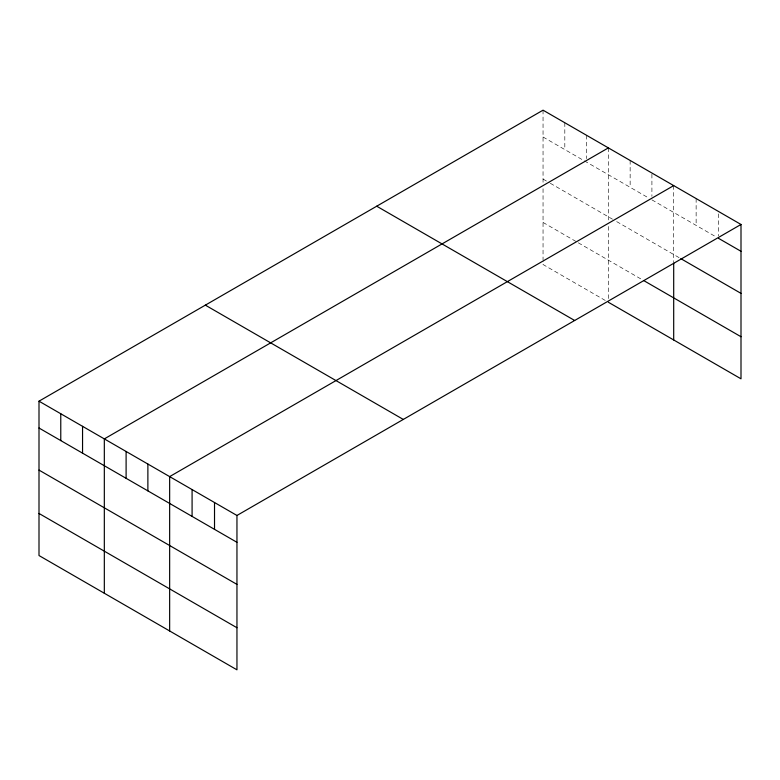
<?xml version="1.0" encoding="UTF-8"?>
<svg xmlns="http://www.w3.org/2000/svg" width="780" height="780" viewBox="0 0 780 780"><rect width="100%" height="100%" fill="white"/><g stroke="black" fill="none" stroke-linecap="round" stroke-linejoin="round"><path stroke-width="0.58" stroke-dasharray="3.9 2.92" d="M543.046 137.007L648.804 198.071M651.914 199.865L716.527 237.169M543.046 179.088L549.266 182.686M550.3 183.28L612.514 219.2M616.668 221.598L679.809 258.053M543.046 222.446L577.258 242.2M578.292 242.804L642.583 279.923M605.26 300.446L543.046 264.527L543.046 261.027M718.565 213.847L718.565 236.018M696.13 198.559L696.13 225.391M673.696 185.611L673.696 261.748M651.914 174.203L651.914 196.365M630.142 160.466L630.142 187.297M608.371 147.888L608.371 221.627M608.371 226.444L608.371 299.91M586.589 135.32L586.589 158.652M564.817 122.743L564.817 149.584M543.046 110.175L543.046 183.905M543.046 188.731L543.046 259.857"/><path stroke-width="1.17" d="M39 401.183L236.954 515.473L236.954 669.825L39 555.535L39 401.183L543.046 110.175L741 224.464L741 378.817L608.371 302.25M608.371 147.888L104.325 438.896L104.325 593.249M673.696 185.611L169.65 476.609L169.65 630.971M236.954 515.473L741 224.464M718.565 238.349L741 251.297M680.833 258.648L741 293.377M643.627 280.517L741 336.736M376.711 206.203L574.665 320.492M205.335 305.146L403.289 419.435M39 428.015L236.954 542.305M39 470.096L236.954 584.386M39 513.454L236.954 627.744M673.696 262.957L673.696 339.963M214.519 502.515L214.519 529.357M192.085 489.567L192.085 516.399M147.878 464.041L147.878 490.873M126.106 451.464L126.106 478.306M82.553 426.328L82.553 453.16M60.772 413.751L60.772 440.593"/></g></svg>
